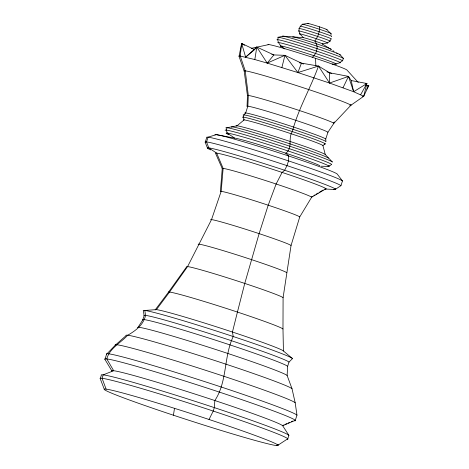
<?xml version="1.0" encoding="UTF-8"?>
<svg xmlns="http://www.w3.org/2000/svg" width="469" height="469" viewBox="0 0 469 469"><rect width="100%" height="100%" fill="white"/><g stroke="black" fill="none" stroke-linecap="round" stroke-linejoin="round"><path stroke-width="0.7" d="M292.017 388.737A87.316 3.353 17.9 0 0 204.425 357.173A87.316 3.353 17.9 0 0 126.085 335.622L115.274 345.207L106.586 354.224L104.921 359.377L112.003 371.126A89.808 3.447 17.9 0 1 192.583 393.292A89.808 3.447 17.9 0 1 282.672 425.758L295.3 420.324L296.971 415.165L295.189 402.795L292.017 388.737L287.134 375.505L287.626 366.33L288.992 362.103L292.504 358.562L283.428 350.988L282.983 329.004L283.088 297.674L291.044 245.498L299.744 216.924L311.656 197.215L325.967 188.731M366.676 89.221L368.769 85.546L365.92 85.241L368.769 85.546L363.721 96.286L353.632 91.731L329.543 83.048L329.654 72.783L318.492 66.076L299.31 62.764M303.431 64.083L284.929 55.33L273.89 54.932L256.795 47.041L254.614 49.632L241.635 43.424L239.032 56.368L244.191 71.089L247.462 95.653L247.063 106.369A42.55 1.636 17.9 0 1 285.24 116.875A42.55 1.636 17.9 0 1 327.925 132.258L333.875 123.318L350.912 105.249L363.721 96.286L366.899 83.523L351.199 80.551L348.496 76.394L329.654 72.783L326.899 71.857M335.482 188.714L334.309 189.494L324.882 188.989A58.086 2.228 17.9 0 0 274.934 170.065A58.086 2.228 17.9 0 0 215.588 153.398L222.247 168.594L220.395 191.522A41.753 1.6 17.9 0 1 257.856 201.828A41.753 1.6 17.9 0 1 299.744 216.924M173.43 415.217L174.474 408.476M329.543 83.048L318.492 66.076L297.903 72.566L284.929 55.33L267.195 63.092L254.831 59.551L256.795 47.041L267.195 63.092L297.903 72.566L329.543 83.048L348.496 76.394L353.632 91.731L366.899 83.523L360.702 94.632M281.887 67.524L284.929 55.33M104.399 389.551L100.231 378.735L101.339 375.3A98.689 3.787 17.9 0 1 189.892 399.658A98.689 3.787 17.9 0 1 288.892 435.332L287.778 438.773L278.058 445.14M287.134 375.505A78.581 3.019 17.9 0 0 208.3 347.101A78.581 3.019 17.9 0 0 137.792 327.702L142.769 319.964L144.135 315.731L143.356 310.818A78.481 3.013 17.9 0 1 213.77 330.188A78.481 3.013 17.9 0 1 292.504 358.562M207.521 148.204L205.211 142.236L206.741 137.499A71.423 2.744 17.9 0 1 270.818 155.128A71.423 2.744 17.9 0 1 342.464 180.946L340.934 185.683L335.564 189.189M342.587 60.771L343.355 58.402L340.183 54.779M243.206 115.069A43.547 1.671 17.9 0 1 282.279 125.815A43.547 1.671 17.9 0 1 325.961 141.562L325.744 139.006L327.925 132.258M318.492 66.076C310.542 88.19 298.307 108.72 292.339 131.578C287.655 138.138 293.213 148.268 285.75 153.175L288.652 155.984L288.511 160.89L286.981 165.627L284.665 170.265L282.092 172.416L276.118 184.006L268.204 205.193L259.123 233.626L244.754 283.423L237.431 312.067L232.442 332.034L233.216 336.519C223.613 356.803 227.488 381.52 214.831 400.538L214.339 407.62L213.231 411.055L209.027 419.479M297.903 72.566L301.356 63.409M239.553 55.084L239.032 56.368L240.257 56.075L254.831 59.551M343.009 87.779L348.496 76.394M303.185 37.708A10.177 0.393 17.9 0 1 313.579 40.627A10.177 0.393 17.9 0 1 322.332 43.939L327.362 42.984L329.877 41.202L331.073 38.974A17.095 0.657 17.9 0 0 316.37 33.405A17.095 0.657 17.9 0 0 298.905 28.498M155.163 309.927L168.394 292.322L186.65 266.802A50.746 1.946 17.9 0 1 232.184 279.331A50.746 1.946 17.9 0 1 283.088 297.674M106.111 389.141L102.072 378.295L103.186 374.86L113.68 370.727L106.791 358.932C109.47 348.326 120.732 342.862 127.715 335.229C135.647 330.715 143.555 324.841 145.554 315.391L144.821 310.466L156.423 309.628L169.52 292.052L187.594 266.58L211.519 219.598L221.175 191.334L223.127 168.383L216.672 153.134L208.781 147.899L206.542 141.914L208.072 137.177L216.256 134.644L234.559 138.091A45.452 1.747 17.9 0 1 278.744 150.877A45.452 1.747 17.9 0 1 319.835 165.745M267.195 63.092L273.89 54.932L271.815 54.34M333.518 122.989L334.508 121.928M312.202 57.453C316.991 53.431 319.026 46.249 314.834 41.038C317.853 37.069 319.958 31.863 319.424 26.827M244.548 45.294L241.635 43.424L245.645 57.159L256.795 47.041M367.661 86.495L368.769 85.546L366.013 85.358M245.645 57.159L254.614 49.632M340.107 62.418L341.942 60.929A34.518 1.325 17.9 0 0 312.26 49.685A34.518 1.325 17.9 0 0 276.997 39.777M243.347 120.076A41.87 1.606 17.9 0 1 280.913 130.411A41.87 1.606 17.9 0 1 322.918 145.548L325.24 143.807M351.011 104.693L349.862 105.502A56.157 2.157 17.9 0 0 301.567 87.205A56.157 2.157 17.9 0 0 244.191 71.089M321.271 166.214L328.048 166.442L329.068 165.733M329.056 166.202L331.647 164.414A56.004 2.152 17.9 0 0 275.461 144.171A56.004 2.152 17.9 0 0 225.208 130.347M276.352 445.55A91.379 3.506 17.9 0 0 164.086 405.093A91.379 3.506 17.9 0 0 133.255 401.4A91.379 3.506 17.9 0 0 276.352 445.55L278.152 444.36M311.393 197.062L312.618 196.329M313.843 195.591L315.074 194.858M316.299 194.125L318.14 193.023M319.366 192.29L323.047 190.092M282.303 425.594L283.61 425.025M284.923 424.457L286.887 423.607M288.195 423.038L289.502 422.475M291.466 421.619L292.779 421.056M332.14 64.118L335.728 64.112L339.65 62.787A32.871 1.26 17.9 0 0 311.375 52.077A32.871 1.26 17.9 0 0 277.795 42.644M362.502 96.579L363.721 96.286M251.208 48.36L268.843 44.573M365.562 83.74L366.899 83.523M307.963 23.45L302.458 24.247L300.459 26.211L299.222 28.421L298.882 30.931L299.873 33.879L303.373 37.661L283.03 36.166L278.404 37.256L277.642 39.625L278.404 42.497L280.796 45.909L284.841 48.923M329.654 72.783L331.659 73.492M322.332 43.939L331.044 49.45A20.349 0.78 17.9 0 0 313.544 42.82A20.349 0.78 17.9 0 0 292.75 36.981M332.879 50.623L334.104 51.402M336.554 52.962L337.78 53.742M234.559 138.091L227.277 133.055L226.257 130.095L227.019 127.726L237.044 125.803L244.126 119.888L243.294 117.121L244.021 114.876L245.674 112.929L247.855 106.182L248.312 95.453L245.24 70.837L240.257 56.075L241.635 43.424L242.719 44.268M322.918 145.548L325.275 154.536L332.41 162.045A56.004 2.152 17.9 0 0 276.229 141.802A56.004 2.152 17.9 0 0 225.976 127.978M326.922 29.729L330.891 33.668L331.126 35.058M358.257 82.456L346.925 70.004A41.495 1.595 17.9 0 0 305.301 55.002A41.495 1.595 17.9 0 0 268.069 44.76M342.464 180.946L337.211 174.034A64.276 2.468 17.9 0 0 272.729 150.801A64.276 2.468 17.9 0 0 215.054 134.931M282.672 425.758L288.892 435.332M351.199 80.551L353.632 91.731M315.578 58.349L315.825 66.047M100.231 378.735A98.689 3.787 17.9 0 1 196.986 405.738A98.689 3.787 17.9 0 1 287.263 439.301M104.921 359.377A100.178 3.846 17.9 0 1 203.136 386.784A100.178 3.846 17.9 0 1 294.772 420.857M106.586 354.224A100.178 3.846 17.9 0 1 196.47 378.952A100.178 3.846 17.9 0 1 296.971 415.165M115.274 345.207A94.674 3.635 17.9 0 1 200.216 368.57A94.674 3.635 17.9 0 1 295.189 402.795M142.769 319.964A76.224 2.925 17.9 0 1 211.161 338.776A76.224 2.925 17.9 0 1 287.626 366.33M144.135 315.731A76.224 2.925 17.9 0 1 212.527 334.544A76.224 2.925 17.9 0 1 288.992 362.103M156.423 309.628A67.495 2.591 17.9 0 1 224.123 329.302A67.495 2.591 17.9 0 1 283.428 350.988M168.394 292.322A60.296 2.316 17.9 0 1 222.494 307.201A60.296 2.316 17.9 0 1 282.983 329.004M198.252 244.384A46.583 1.788 17.9 0 1 240.052 255.886A46.583 1.788 17.9 0 1 286.782 272.724M210.733 219.791A42.263 1.624 17.9 0 1 248.652 230.22A42.263 1.624 17.9 0 1 291.044 245.498M222.247 168.594A47.047 1.806 17.9 0 1 264.463 180.207A47.047 1.806 17.9 0 1 311.656 197.215M210.628 149.898A67.378 2.585 17.9 0 1 270.062 165.498A67.378 2.585 17.9 0 1 333.318 189.347M205.211 142.236A71.423 2.744 17.9 0 1 269.288 159.865A71.423 2.744 17.9 0 1 340.934 185.683M228.761 134.662A54.087 2.075 17.9 0 1 274.799 146.645A54.087 2.075 17.9 0 1 328.048 166.442M231.528 127.14A50.969 1.958 17.9 0 1 277.261 139.721A50.969 1.958 17.9 0 1 328.388 158.147M236.171 126.014A46.888 1.8 17.9 0 1 278.24 137.587A46.888 1.8 17.9 0 1 325.275 154.536M242.479 117.32A43.547 1.671 17.9 0 1 286.975 129.819A43.547 1.671 17.9 0 1 324.425 144.006M244.882 113.123A42.55 1.636 17.9 0 1 283.059 123.623A42.55 1.636 17.9 0 1 325.744 139.006M247.462 95.653A45.47 1.747 17.9 0 1 288.259 106.879A45.47 1.747 17.9 0 1 333.875 123.318M282.666 47.246A29.483 1.131 17.9 0 1 281.605 46.789M280.943 46.472A29.483 1.131 17.9 0 1 307.922 53.712A29.483 1.131 17.9 0 1 335.728 64.112M277.759 37.409A34.518 1.325 17.9 0 1 308.731 45.927A34.518 1.325 17.9 0 1 343.355 58.402M282.461 36.301A30.374 1.167 17.9 0 1 313.491 45.018A30.374 1.167 17.9 0 1 339.615 54.914M300.277 34.319A14.756 0.569 17.9 0 1 312.835 37.584A14.756 0.569 17.9 0 1 327.362 42.984M298.571 31.007A16.638 0.639 17.9 0 1 315.573 35.779A16.638 0.639 17.9 0 1 329.877 41.202M302.874 24.699A15.26 0.586 17.9 0 1 315.866 28.081A15.26 0.586 17.9 0 1 330.891 33.668M300.154 26.282A16.585 0.639 17.9 0 1 317.097 31.042A16.585 0.639 17.9 0 1 331.36 36.447M308.244 23.755A10.177 0.393 17.9 0 1 318.17 26.416A10.177 0.393 17.9 0 1 326.084 29.565"/></g></svg>
